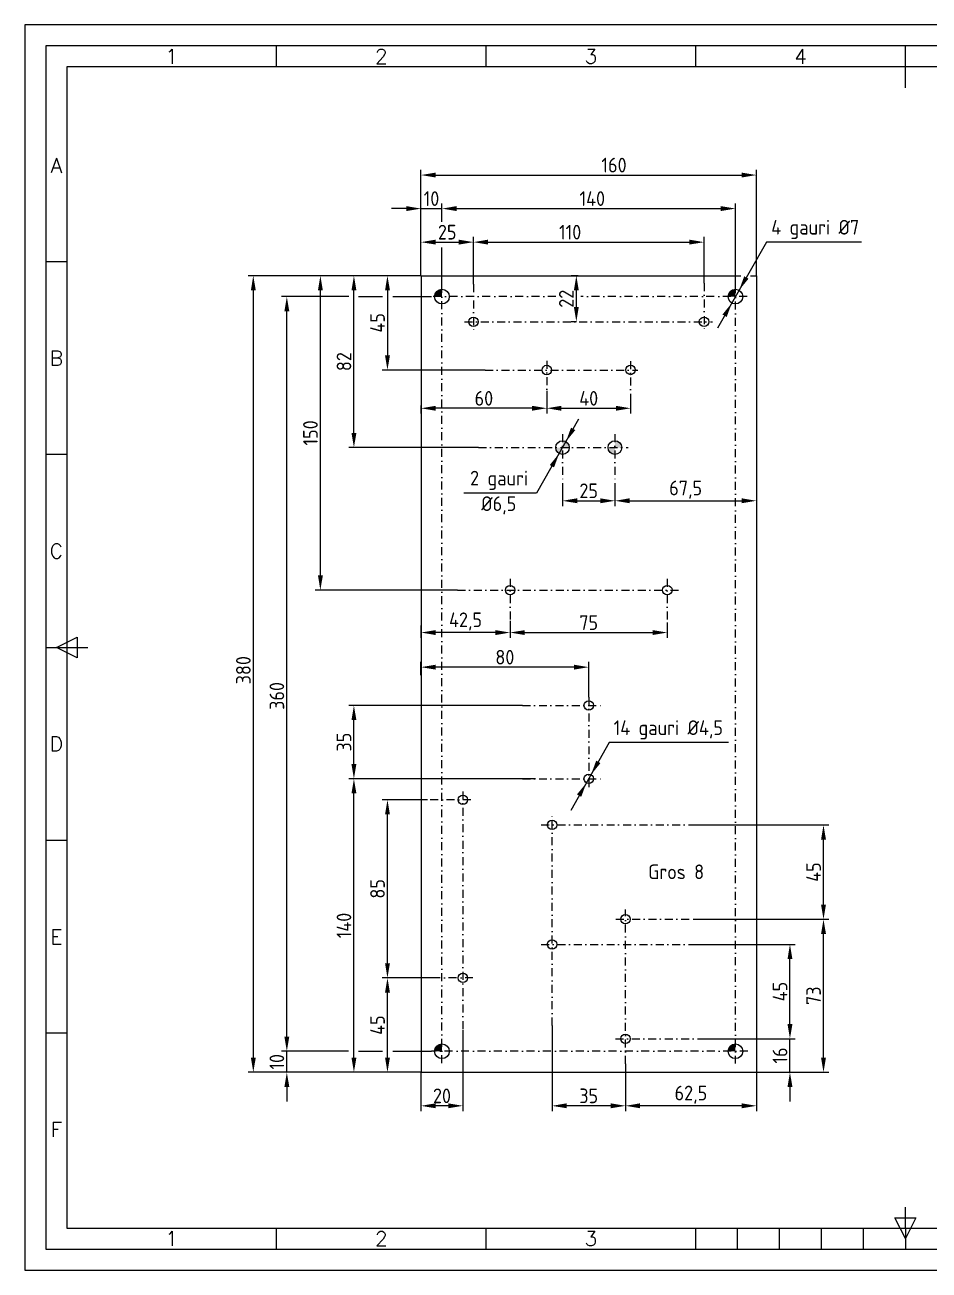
# Model space of a CAD drawing. Header units: millimetres. Extents: x 25 to 865, y 6 to 303.
# Drawn here: x 445.4 to 661.1, y 5.7 to 302.7 of the extents above; entities that cross this region are included whole.
import ezdxf
from ezdxf.enums import TextEntityAlignment as Align

# ---------------------------------------------------------------- set-up
doc = ezdxf.new("R2010")
doc.units = ezdxf.units.MM
doc.linetypes.add('DASHDOT', pattern=[25.4, 12.7, -6.35, 0, -6.35])
doc.linetypes.add('DASHDOT2', pattern=[12.7, 6.35, -3.175, 0, -3.175])
doc.layers.add('COTE', color=1, linetype='DASHDOT2')
doc.styles.add('ISO', font='SIMPLEX.shx')
doc.styles.add('ISOCP', font='SIMPLEX.SHX')
doc.styles.add('ISOCPR', font='isocp.shx')
doc.dimstyles.new('ISO-25', dxfattribs={"dimtxt": 2.5, "dimasz": 2.5, "dimexe": 1.25, "dimexo": 0.625, "dimtad": 1, "dimtxsty": 'Standard', "dimcen": 2.5, "dimadec": 0, "dimazin": 0, "dimtfac": 1, "dimtmove": 0, "dimatfit": 3, "dimfxl": 1, "dimarcsym": 0})

# ---------------------------------------------------------------- blocks, each defined once
blk = doc.blocks.new('a3')
at = {"color": 70}
for p, q in [((-360, 287), (-360, 292)), ((-310, 287), (-310, 292)), ((-260, 287), (-260, 292)), ((-210, 282), (-210, 292)), ((-410, 240.5), (-415, 240.5)), ((-410, 194.5), (-415, 194.5)), ((-415, 148.5), (-405, 148.5)), ((-412.5, 148.5), (-407.5, 151)), ((-407.5, 146), (-412.5, 148.5)), ((-407.5, 151), (-407.5, 146)), ((-410, 102.5), (-415, 102.5)), ((-410, 56.5), (-415, 56.5)), ((-210, 10), (-210, 15)), ((-212.5, 12.5), (-207.5, 12.5)), ((-210, 7.5), (-212.5, 12.5)), ((-207.5, 12.5), (-210, 7.5)), ((-360, 5), (-360, 10)), ((-310, 5), (-310, 10)), ((-260, 5), (-260, 10)), ((-250, 5), (-250, 10)), ((-240, 5), (-240, 10)), ((-230, 5), (-230, 10)), ((-220, 5), (-220, 10)), ((-210, 10), (-210, 5)), ((-260, 5), (-160, 5))]:
    blk.add_line(p, q, dxfattribs=at)
at = {"color": 240}
for points in [[(0, 297), (-420, 297), (-420, 0), (0, 0)], [(-5, 292), (-415, 292), (-415, 5), (-5, 5)]]:
    blk.add_lwpolyline(points, close=True, dxfattribs=at)
at = {"color": 70}
blk.add_lwpolyline([(-10, 287), (-410, 287), (-410, 10), (-10, 10)], close=True, dxfattribs=at)
at = {"color": 50}
for s, style, p in [('1', 'ISOCP', (-385, 289.5)), ('2', 'ISO', (-335, 289.5)), ('3', 'ISO', (-285, 289.5)), ('4', 'ISO', (-235, 289.5)), ('A', 'ISO', (-412.5, 263.5)), ('B', 'ISO', (-412.5, 217.5)), ('C', 'ISO', (-412.5, 171.5)), ('D', 'ISO', (-412.5, 125.5)), ('E', 'ISO', (-412.5, 79.5)), ('F', 'ISO', (-412.5, 33.5)), ('1', 'ISOCP', (-385, 7.5)), ('2', 'ISO', (-335, 7.5)), ('3', 'ISO', (-285, 7.5))]:
    blk.add_text(s, height=3.5, dxfattribs=dict(at, style=style)).set_placement(p, align=Align.MIDDLE)
blk = doc.blocks.new('*D15')
at = {"layer": 'COTE', "color": 1, "linetype": 'Continuous', "transparency": 16777216}
for p, q in [((552.4, 240.88), (552.4, 252.18)), ((555.9, 250.93), (603.9, 250.93)), ((607.4, 241.13), (607.4, 252.18))]:
    blk.add_line(p, q, dxfattribs=at)
for points in [[(555.9, 251.52), (555.9, 250.35), (552.4, 250.93)], [(603.9, 251.52), (603.9, 250.35), (607.4, 250.93)]]:
    blk.add_solid(points, dxfattribs=at)
at = {"layer": 'Defpoints', "color": 0, "linetype": 'Continuous', "transparency": 16777216}
for p in [(607.4, 250.93), (552.4, 240.88), (607.4, 241.13)]:
    blk.add_point(p, dxfattribs=at)
at = {"layer": 'COTE', "color": 1, "linetype": 'Continuous', "transparency": 16777216, "insert": (575.47, 253.31), "char_height": 3.5, "attachment_point": 5, "style": 'ISOCPR'}
blk.add_mtext('110', dxfattribs=at)
blk = doc.blocks.new('*D16')
at = {"layer": 'COTE', "color": 1, "linetype": 'Continuous', "transparency": 16777216}
for p, q in [((539.9, 242.93), (539.9, 252.18)), ((543.4, 250.93), (548.9, 250.93)), ((552.4, 240.88), (552.4, 252.18))]:
    blk.add_line(p, q, dxfattribs=at)
for points in [[(543.4, 251.52), (543.4, 250.35), (539.9, 250.93)], [(548.9, 251.52), (548.9, 250.35), (552.4, 250.93)]]:
    blk.add_solid(points, dxfattribs=at)
at = {"layer": 'Defpoints', "color": 0, "linetype": 'Continuous', "transparency": 16777216}
for p in [(552.4, 250.93), (539.9, 242.93), (552.4, 240.88)]:
    blk.add_point(p, dxfattribs=at)
at = {"layer": 'COTE', "color": 1, "linetype": 'Continuous', "transparency": 16777216, "insert": (546.15, 253.31), "char_height": 3.5, "attachment_point": 5, "style": 'ISOCPR'}
blk.add_mtext('25', dxfattribs=at)
blk = doc.blocks.new('*D17')
at = {"layer": 'COTE', "color": 1, "linetype": 'Continuous', "transparency": 16777216}
for p, q in [((536.4, 258.93), (532.9, 258.93)), ((539.9, 242.93), (539.9, 260.18)), ((539.9, 258.93), (544.9, 258.93)), ((544.9, 256.58), (544.9, 260.18)), ((548.4, 258.93), (551.9, 258.93))]:
    blk.add_line(p, q, dxfattribs=at)
for points in [[(536.4, 259.52), (536.4, 258.35), (539.9, 258.93)], [(548.4, 259.52), (548.4, 258.35), (544.9, 258.93)]]:
    blk.add_solid(points, dxfattribs=at)
at = {"layer": 'Defpoints', "color": 0, "linetype": 'Continuous', "transparency": 16777216}
for p in [(544.9, 258.93), (544.9, 256.58), (539.9, 242.93)]:
    blk.add_point(p, dxfattribs=at)
at = {"layer": 'COTE', "color": 1, "linetype": 'Continuous', "transparency": 16777216, "insert": (542.4, 261.31), "char_height": 3.5, "attachment_point": 5, "style": 'ISOCPR'}
blk.add_mtext('10', dxfattribs=at)
blk = doc.blocks.new('*D18')
at = {"layer": 'COTE', "color": 1, "linetype": 'Continuous', "transparency": 16777216}
for p, q in [((544.9, 255.74), (544.9, 260.18)), ((548.4, 258.93), (611.4, 258.93)), ((614.9, 240.54), (614.9, 260.18))]:
    blk.add_line(p, q, dxfattribs=at)
for points in [[(548.4, 259.52), (548.4, 258.35), (544.9, 258.93)], [(611.4, 259.52), (611.4, 258.35), (614.9, 258.93)]]:
    blk.add_solid(points, dxfattribs=at)
at = {"layer": 'Defpoints', "color": 0, "linetype": 'Continuous', "transparency": 16777216}
for p in [(614.9, 258.93), (544.9, 255.74), (614.9, 240.54)]:
    blk.add_point(p, dxfattribs=at)
at = {"layer": 'COTE', "color": 1, "linetype": 'Continuous', "transparency": 16777216, "insert": (580.76, 261.31), "char_height": 3.5, "attachment_point": 5, "style": 'ISOCPR'}
blk.add_mtext('140', dxfattribs=at)
blk = doc.blocks.new('*D19')
at = {"layer": 'COTE', "color": 1, "linetype": 'Continuous', "transparency": 16777216}
for p, q in [((539.9, 242.93), (539.9, 268.18)), ((619.9, 242.93), (619.9, 268.18)), ((543.4, 266.93), (616.4, 266.93))]:
    blk.add_line(p, q, dxfattribs=at)
for points in [[(543.4, 267.52), (543.4, 266.35), (539.9, 266.93)], [(616.4, 267.52), (616.4, 266.35), (619.9, 266.93)]]:
    blk.add_solid(points, dxfattribs=at)
at = {"layer": 'Defpoints', "color": 0, "linetype": 'Continuous', "transparency": 16777216}
for p in [(619.9, 266.93), (539.9, 242.93), (619.9, 242.93)]:
    blk.add_point(p, dxfattribs=at)
at = {"layer": 'COTE', "color": 1, "linetype": 'Continuous', "transparency": 16777216, "insert": (585.94, 269.31), "char_height": 3.5, "attachment_point": 5, "style": 'ISOCPR'}
blk.add_mtext('160', dxfattribs=at)
blk = doc.blocks.new('*D20')
at = {"layer": 'COTE', "color": 1, "linetype": 'Continuous', "transparency": 16777216}
for p, q in [((567.24, 122.93), (522.65, 122.93)), ((523.9, 56.43), (523.9, 119.43)), ((539.9, 52.93), (522.65, 52.93))]:
    blk.add_line(p, q, dxfattribs=at)
for points in [[(523.32, 119.43), (524.49, 119.43), (523.9, 122.93)], [(523.32, 56.43), (524.49, 56.43), (523.9, 52.93)]]:
    blk.add_solid(points, dxfattribs=at)
at = {"layer": 'Defpoints', "color": 0, "linetype": 'Continuous', "transparency": 16777216}
for p in [(523.9, 122.93), (567.24, 122.93), (539.9, 52.93)]:
    blk.add_point(p, dxfattribs=at)
at = {"layer": 'COTE', "color": 1, "linetype": 'Continuous', "transparency": 16777216, "insert": (521.53, 87.93), "char_height": 3.5, "attachment_point": 5, "rotation": 90, "style": 'ISOCPR'}
blk.add_mtext('140', dxfattribs=at)
blk = doc.blocks.new('*D21')
at = {"layer": 'COTE', "color": 1, "linetype": 'Continuous', "transparency": 16777216}
for p, q in [((539.9, 147.68), (539.9, 150.81)), ((576.4, 149.56), (543.4, 149.56)), ((579.9, 142.4), (579.9, 150.81))]:
    blk.add_line(p, q, dxfattribs=at)
for points in [[(543.4, 150.14), (543.4, 148.97), (539.9, 149.56)], [(576.4, 150.14), (576.4, 148.97), (579.9, 149.56)]]:
    blk.add_solid(points, dxfattribs=at)
at = {"layer": 'Defpoints', "color": 0, "linetype": 'Continuous', "transparency": 16777216}
for p in [(539.9, 149.56), (539.9, 147.68), (579.9, 142.4)]:
    blk.add_point(p, dxfattribs=at)
at = {"layer": 'COTE', "color": 1, "linetype": 'Continuous', "transparency": 16777216, "insert": (559.9, 151.93), "char_height": 3.5, "attachment_point": 5, "style": 'ISOCPR'}
blk.add_mtext('80', dxfattribs=at)
blk = doc.blocks.new('*D22')
at = {"layer": 'COTE', "color": 1, "linetype": 'Continuous', "transparency": 16777216}
for p, q in [((561.15, 160.6), (561.15, 156.56)), ((564.65, 157.81), (595.15, 157.81)), ((598.65, 160.24), (598.65, 156.56))]:
    blk.add_line(p, q, dxfattribs=at)
for points in [[(564.65, 158.39), (564.65, 157.22), (561.15, 157.81)], [(595.15, 158.39), (595.15, 157.22), (598.65, 157.81)]]:
    blk.add_solid(points, dxfattribs=at)
at = {"layer": 'Defpoints', "color": 0, "linetype": 'Continuous', "transparency": 16777216}
for p in [(561.15, 160.6), (598.65, 160.24), (598.65, 157.81)]:
    blk.add_point(p, dxfattribs=at)
at = {"layer": 'COTE', "color": 1, "linetype": 'Continuous', "transparency": 16777216, "insert": (579.9, 160.18), "char_height": 3.5, "attachment_point": 5, "style": 'ISOCPR'}
blk.add_mtext('75', dxfattribs=at)
blk = doc.blocks.new('*D23')
at = {"layer": 'COTE', "color": 1, "linetype": 'Continuous', "transparency": 16777216}
for p, q in [((569.9, 215.43), (569.9, 210.06)), ((539.9, 211.96), (539.9, 210.06)), ((566.4, 211.31), (543.4, 211.31))]:
    blk.add_line(p, q, dxfattribs=at)
for points in [[(543.4, 211.89), (543.4, 210.72), (539.9, 211.31)], [(566.4, 211.89), (566.4, 210.72), (569.9, 211.31)]]:
    blk.add_solid(points, dxfattribs=at)
at = {"layer": 'Defpoints', "color": 0, "linetype": 'Continuous', "transparency": 16777216}
for p in [(569.9, 215.43), (539.9, 211.96), (539.9, 211.31)]:
    blk.add_point(p, dxfattribs=at)
at = {"layer": 'COTE', "color": 1, "linetype": 'Continuous', "transparency": 16777216, "insert": (554.9, 213.68), "char_height": 3.5, "attachment_point": 5, "style": 'ISOCPR'}
blk.add_mtext('60', dxfattribs=at)
blk = doc.blocks.new('*D24')
at = {"layer": 'COTE', "color": 1, "linetype": 'Continuous', "transparency": 16777216}
for p, q in [((539.9, 242.93), (498.65, 242.93)), ((499.9, 239.43), (499.9, 56.43)), ((539.9, 52.93), (498.65, 52.93))]:
    blk.add_line(p, q, dxfattribs=at)
for points in [[(499.32, 239.43), (500.49, 239.43), (499.9, 242.93)], [(499.32, 56.43), (500.49, 56.43), (499.9, 52.93)]]:
    blk.add_solid(points, dxfattribs=at)
at = {"layer": 'Defpoints', "color": 0, "linetype": 'Continuous', "transparency": 16777216}
for p in [(539.9, 242.93), (499.9, 52.93), (539.9, 52.93)]:
    blk.add_point(p, dxfattribs=at)
at = {"layer": 'COTE', "color": 1, "linetype": 'Continuous', "transparency": 16777216, "insert": (497.53, 148.83), "char_height": 3.5, "attachment_point": 5, "rotation": 90, "style": 'ISOCPR'}
blk.add_mtext('380', dxfattribs=at)
blk = doc.blocks.new('*D25')
at = {"layer": 'COTE', "color": 1, "linetype": 'Continuous', "transparency": 16777216}
for p, q in [((522.72, 237.93), (506.65, 237.93)), ((507.9, 61.43), (507.9, 234.43)), ((522.61, 57.93), (506.65, 57.93))]:
    blk.add_line(p, q, dxfattribs=at)
for points in [[(507.32, 234.43), (508.49, 234.43), (507.9, 237.93)], [(507.32, 61.43), (508.49, 61.43), (507.9, 57.93)]]:
    blk.add_solid(points, dxfattribs=at)
at = {"layer": 'Defpoints', "color": 0, "linetype": 'Continuous', "transparency": 16777216}
for p in [(507.9, 237.93), (522.72, 237.93), (522.61, 57.93)]:
    blk.add_point(p, dxfattribs=at)
at = {"layer": 'COTE', "color": 1, "linetype": 'Continuous', "transparency": 16777216, "insert": (505.53, 142.69), "char_height": 3.5, "attachment_point": 5, "rotation": 90, "style": 'ISOCPR'}
blk.add_mtext('360', dxfattribs=at)
blk = doc.blocks.new('*D26')
at = {"layer": 'COTE', "color": 1, "linetype": 'Continuous', "transparency": 16777216}
for p, q in [((541.48, 117.93), (530.65, 117.93)), ((531.9, 78.93), (531.9, 114.43)), ((542.46, 75.43), (530.65, 75.43))]:
    blk.add_line(p, q, dxfattribs=at)
for points in [[(531.32, 114.43), (532.49, 114.43), (531.9, 117.93)], [(531.32, 78.93), (532.49, 78.93), (531.9, 75.43)]]:
    blk.add_solid(points, dxfattribs=at)
at = {"layer": 'Defpoints', "color": 0, "linetype": 'Continuous', "transparency": 16777216}
for p in [(531.9, 117.93), (541.48, 117.93), (542.46, 75.43)]:
    blk.add_point(p, dxfattribs=at)
at = {"layer": 'COTE', "color": 1, "linetype": 'Continuous', "transparency": 16777216, "insert": (529.53, 96.68), "char_height": 3.5, "attachment_point": 5, "rotation": 90, "style": 'ISOCPR'}
blk.add_mtext('85', dxfattribs=at)
blk = doc.blocks.new('*D27')
at = {"layer": 'COTE', "color": 1, "linetype": 'Continuous', "transparency": 16777216}
for p, q in [((507.9, 61.43), (507.9, 64.93)), ((522.11, 57.93), (506.65, 57.93)), ((507.9, 52.93), (507.9, 57.93)), ((539.9, 52.93), (506.65, 52.93)), ((507.9, 49.43), (507.9, 45.93))]:
    blk.add_line(p, q, dxfattribs=at)
for points in [[(507.32, 61.43), (508.49, 61.43), (507.9, 57.93)], [(507.32, 49.43), (508.49, 49.43), (507.9, 52.93)]]:
    blk.add_solid(points, dxfattribs=at)
at = {"layer": 'Defpoints', "color": 0, "linetype": 'Continuous', "transparency": 16777216}
for p in [(507.9, 57.93), (522.11, 57.93), (539.9, 52.93)]:
    blk.add_point(p, dxfattribs=at)
at = {"layer": 'COTE', "color": 1, "linetype": 'Continuous', "transparency": 16777216, "insert": (505.53, 55.43), "char_height": 3.5, "attachment_point": 5, "rotation": 90, "style": 'ISOCPR'}
blk.add_mtext('10', dxfattribs=at)
blk = doc.blocks.new('*D28')
at = {"layer": 'COTE', "color": 1, "linetype": 'Continuous', "transparency": 16777216}
for p, q in [((549.9, 63.05), (549.9, 43.68)), ((539.9, 52.93), (539.9, 43.68)), ((546.4, 44.93), (543.4, 44.93))]:
    blk.add_line(p, q, dxfattribs=at)
for points in [[(543.4, 45.52), (543.4, 44.35), (539.9, 44.93)], [(546.4, 45.52), (546.4, 44.35), (549.9, 44.93)]]:
    blk.add_solid(points, dxfattribs=at)
at = {"layer": 'Defpoints', "color": 0, "linetype": 'Continuous', "transparency": 16777216}
for p in [(549.9, 63.05), (539.9, 52.93), (539.9, 44.93)]:
    blk.add_point(p, dxfattribs=at)
at = {"layer": 'COTE', "color": 1, "linetype": 'Continuous', "transparency": 16777216, "insert": (544.9, 47.31), "char_height": 3.5, "attachment_point": 5, "style": 'ISOCPR'}
blk.add_mtext('20', dxfattribs=at)
blk = doc.blocks.new('*D29')
at = {"layer": 'COTE', "color": 1, "linetype": 'Continuous', "transparency": 16777216}
for p, q in [((542.46, 75.43), (530.65, 75.43)), ((531.9, 56.43), (531.9, 71.93)), ((539.9, 52.93), (530.65, 52.93))]:
    blk.add_line(p, q, dxfattribs=at)
for points in [[(531.32, 71.93), (532.49, 71.93), (531.9, 75.43)], [(531.32, 56.43), (532.49, 56.43), (531.9, 52.93)]]:
    blk.add_solid(points, dxfattribs=at)
at = {"layer": 'Defpoints', "color": 0, "linetype": 'Continuous', "transparency": 16777216}
for p in [(531.9, 75.43), (542.46, 75.43), (539.9, 52.93)]:
    blk.add_point(p, dxfattribs=at)
at = {"layer": 'COTE', "color": 1, "linetype": 'Continuous', "transparency": 16777216, "insert": (529.53, 64.18), "char_height": 3.5, "attachment_point": 5, "rotation": 90, "style": 'ISOCPR'}
blk.add_mtext('45', dxfattribs=at)
blk = doc.blocks.new('*D30')
at = {"layer": 'COTE', "color": 1, "linetype": 'Continuous', "transparency": 16777216}
for p, q in [((564.14, 140.43), (522.65, 140.43)), ((523.9, 126.43), (523.9, 136.93)), ((564.14, 122.93), (522.65, 122.93))]:
    blk.add_line(p, q, dxfattribs=at)
for points in [[(523.32, 136.93), (524.49, 136.93), (523.9, 140.43)], [(523.32, 126.43), (524.49, 126.43), (523.9, 122.93)]]:
    blk.add_solid(points, dxfattribs=at)
at = {"layer": 'Defpoints', "color": 0, "linetype": 'Continuous', "transparency": 16777216}
for p in [(523.9, 140.43), (564.14, 140.43), (564.14, 122.93)]:
    blk.add_point(p, dxfattribs=at)
at = {"layer": 'COTE', "color": 1, "linetype": 'Continuous', "transparency": 16777216, "insert": (521.53, 131.68), "char_height": 3.5, "attachment_point": 5, "rotation": 90, "style": 'ISOCPR'}
blk.add_mtext('35', dxfattribs=at)
blk = doc.blocks.new('*D31')
at = {"layer": 'COTE', "color": 1, "linetype": 'Continuous', "transparency": 16777216}
for p, q in [((561.15, 160.6), (561.15, 156.56)), ((539.9, 159.51), (539.9, 156.56)), ((557.65, 157.81), (543.4, 157.81))]:
    blk.add_line(p, q, dxfattribs=at)
for points in [[(543.4, 158.39), (543.4, 157.22), (539.9, 157.81)], [(557.65, 158.39), (557.65, 157.22), (561.15, 157.81)]]:
    blk.add_solid(points, dxfattribs=at)
at = {"layer": 'Defpoints', "color": 0, "linetype": 'Continuous', "transparency": 16777216}
for p in [(561.15, 160.6), (539.9, 159.51), (539.9, 157.81)]:
    blk.add_point(p, dxfattribs=at)
at = {"layer": 'COTE', "color": 1, "linetype": 'Continuous', "transparency": 16777216, "insert": (550.53, 160.45), "char_height": 3.5, "attachment_point": 5, "style": 'ISOCPR'}
blk.add_mtext('42,5', dxfattribs=at)
blk = doc.blocks.new('*D32')
at = {"layer": 'COTE', "color": 1, "linetype": 'Continuous', "transparency": 16777216}
for p, q in [((539.9, 242.93), (514.65, 242.93)), ((515.9, 171.43), (515.9, 239.43)), ((548.59, 167.93), (514.65, 167.93))]:
    blk.add_line(p, q, dxfattribs=at)
for points in [[(515.32, 239.43), (516.49, 239.43), (515.9, 242.93)], [(515.32, 171.43), (516.49, 171.43), (515.9, 167.93)]]:
    blk.add_solid(points, dxfattribs=at)
at = {"layer": 'Defpoints', "color": 0, "linetype": 'Continuous', "transparency": 16777216}
for p in [(515.9, 242.93), (539.9, 242.93), (548.59, 167.93)]:
    blk.add_point(p, dxfattribs=at)
at = {"layer": 'COTE', "color": 1, "linetype": 'Continuous', "transparency": 16777216, "insert": (513.53, 205.43), "char_height": 3.5, "attachment_point": 5, "rotation": 90, "style": 'ISOCPR'}
blk.add_mtext('150', dxfattribs=at)
blk = doc.blocks.new('*D33')
at = {"layer": 'COTE', "color": 1, "linetype": 'Continuous', "transparency": 16777216}
for p, q in [((539.9, 242.93), (522.65, 242.93)), ((523.9, 205.43), (523.9, 239.43)), ((553.61, 201.93), (522.65, 201.93))]:
    blk.add_line(p, q, dxfattribs=at)
for points in [[(523.32, 239.43), (524.49, 239.43), (523.9, 242.93)], [(523.32, 205.43), (524.49, 205.43), (523.9, 201.93)]]:
    blk.add_solid(points, dxfattribs=at)
at = {"layer": 'Defpoints', "color": 0, "linetype": 'Continuous', "transparency": 16777216}
for p in [(523.9, 242.93), (539.9, 242.93), (553.61, 201.93)]:
    blk.add_point(p, dxfattribs=at)
at = {"layer": 'COTE', "color": 1, "linetype": 'Continuous', "transparency": 16777216, "insert": (521.53, 222.43), "char_height": 3.5, "attachment_point": 5, "rotation": 90, "style": 'ISOCPR'}
blk.add_mtext('82', dxfattribs=at)
blk = doc.blocks.new('*D34')
at = {"layer": 'COTE', "color": 1, "linetype": 'Continuous', "transparency": 16777216}
for p, q in [((539.9, 242.93), (530.65, 242.93)), ((531.9, 239.43), (531.9, 223.93)), ((555.17, 220.43), (530.65, 220.43))]:
    blk.add_line(p, q, dxfattribs=at)
for points in [[(531.32, 239.43), (532.49, 239.43), (531.9, 242.93)], [(531.32, 223.93), (532.49, 223.93), (531.9, 220.43)]]:
    blk.add_solid(points, dxfattribs=at)
at = {"layer": 'Defpoints', "color": 0, "linetype": 'Continuous', "transparency": 16777216}
for p in [(539.9, 242.93), (531.9, 220.43), (555.17, 220.43)]:
    blk.add_point(p, dxfattribs=at)
at = {"layer": 'COTE', "color": 1, "linetype": 'Continuous', "transparency": 16777216, "insert": (529.53, 231.68), "char_height": 3.5, "attachment_point": 5, "rotation": 90, "style": 'ISOCPR'}
blk.add_mtext('45', dxfattribs=at)
blk = doc.blocks.new('*D35')
at = {"layer": 'COTE', "color": 1, "linetype": 'Continuous', "transparency": 16777216}
for p, q in [((604.94, 89.43), (637.15, 89.43)), ((635.9, 56.43), (635.9, 85.93)), ((619.9, 52.93), (637.15, 52.93))]:
    blk.add_line(p, q, dxfattribs=at)
for points in [[(635.32, 85.93), (636.49, 85.93), (635.9, 89.43)], [(635.32, 56.43), (636.49, 56.43), (635.9, 52.93)]]:
    blk.add_solid(points, dxfattribs=at)
at = {"layer": 'Defpoints', "color": 0, "linetype": 'Continuous', "transparency": 16777216}
for p in [(604.94, 89.43), (635.9, 89.43), (619.9, 52.93)]:
    blk.add_point(p, dxfattribs=at)
at = {"layer": 'COTE', "color": 1, "linetype": 'Continuous', "transparency": 16777216, "insert": (633.53, 71.18), "char_height": 3.5, "attachment_point": 5, "rotation": 90, "style": 'ISOCPR'}
blk.add_mtext('73', dxfattribs=at)
blk = doc.blocks.new('*D36')
at = {"layer": 'COTE', "color": 1, "linetype": 'Continuous', "transparency": 16777216}
for p, q in [((604.99, 83.43), (629.15, 83.43)), ((627.9, 64.43), (627.9, 79.93)), ((606.67, 60.93), (629.15, 60.93))]:
    blk.add_line(p, q, dxfattribs=at)
for points in [[(627.32, 79.93), (628.49, 79.93), (627.9, 83.43)], [(627.32, 64.43), (628.49, 64.43), (627.9, 60.93)]]:
    blk.add_solid(points, dxfattribs=at)
at = {"layer": 'Defpoints', "color": 0, "linetype": 'Continuous', "transparency": 16777216}
for p in [(604.99, 83.43), (627.9, 83.43), (606.67, 60.93)]:
    blk.add_point(p, dxfattribs=at)
at = {"layer": 'COTE', "color": 1, "linetype": 'Continuous', "transparency": 16777216, "insert": (625.53, 72.18), "char_height": 3.5, "attachment_point": 5, "rotation": 90, "style": 'ISOCPR'}
blk.add_mtext('45', dxfattribs=at)
blk = doc.blocks.new('*D37')
at = {"layer": 'COTE', "color": 1, "linetype": 'Continuous', "transparency": 16777216}
for p, q in [((588.65, 54.97), (588.65, 43.68)), ((619.9, 52.93), (619.9, 43.68)), ((616.4, 44.93), (592.15, 44.93))]:
    blk.add_line(p, q, dxfattribs=at)
for points in [[(592.15, 45.52), (592.15, 44.35), (588.65, 44.93)], [(616.4, 45.52), (616.4, 44.35), (619.9, 44.93)]]:
    blk.add_solid(points, dxfattribs=at)
at = {"layer": 'Defpoints', "color": 0, "linetype": 'Continuous', "transparency": 16777216}
for p in [(588.65, 54.97), (619.9, 52.93), (588.65, 44.93)]:
    blk.add_point(p, dxfattribs=at)
at = {"layer": 'COTE', "color": 1, "linetype": 'Continuous', "transparency": 16777216, "insert": (604.28, 47.57), "char_height": 3.5, "attachment_point": 5, "style": 'ISOCPR'}
blk.add_mtext('62,5', dxfattribs=at)
blk = doc.blocks.new('*D38')
at = {"layer": 'COTE', "color": 1, "linetype": 'Continuous', "transparency": 16777216}
for p, q in [((627.9, 64.43), (627.9, 67.93)), ((606.67, 60.93), (629.15, 60.93)), ((627.9, 52.93), (627.9, 60.93)), ((619.9, 52.93), (629.15, 52.93)), ((627.9, 49.43), (627.9, 45.93))]:
    blk.add_line(p, q, dxfattribs=at)
for points in [[(627.32, 64.43), (628.49, 64.43), (627.9, 60.93)], [(627.32, 49.43), (628.49, 49.43), (627.9, 52.93)]]:
    blk.add_solid(points, dxfattribs=at)
at = {"layer": 'Defpoints', "color": 0, "linetype": 'Continuous', "transparency": 16777216}
for p in [(606.67, 60.93), (627.9, 60.93), (619.9, 52.93)]:
    blk.add_point(p, dxfattribs=at)
at = {"layer": 'COTE', "color": 1, "linetype": 'Continuous', "transparency": 16777216, "insert": (625.53, 56.93), "char_height": 3.5, "attachment_point": 5, "rotation": 90, "style": 'ISOCPR'}
blk.add_mtext('16', dxfattribs=at)
blk = doc.blocks.new('*D39')
at = {"layer": 'COTE', "color": 1, "linetype": 'Continuous', "transparency": 16777216}
for p, q in [((571.15, 64.09), (571.15, 43.68)), ((588.65, 54.97), (588.65, 43.68)), ((585.15, 44.93), (574.65, 44.93))]:
    blk.add_line(p, q, dxfattribs=at)
for points in [[(574.65, 45.52), (574.65, 44.35), (571.15, 44.93)], [(585.15, 45.52), (585.15, 44.35), (588.65, 44.93)]]:
    blk.add_solid(points, dxfattribs=at)
at = {"layer": 'Defpoints', "color": 0, "linetype": 'Continuous', "transparency": 16777216}
for p in [(571.15, 64.09), (588.65, 54.97), (571.15, 44.93)]:
    blk.add_point(p, dxfattribs=at)
at = {"layer": 'COTE', "color": 1, "linetype": 'Continuous', "transparency": 16777216, "insert": (579.9, 47.31), "char_height": 3.5, "attachment_point": 5, "style": 'ISOCPR'}
blk.add_mtext('35', dxfattribs=at)
blk = doc.blocks.new('*D40')
at = {"layer": 'COTE', "color": 1, "linetype": 'Continuous', "transparency": 16777216}
for p, q in [((604.96, 111.93), (637.15, 111.93)), ((635.9, 92.93), (635.9, 108.43)), ((604.94, 89.43), (637.15, 89.43))]:
    blk.add_line(p, q, dxfattribs=at)
for points in [[(635.32, 108.43), (636.49, 108.43), (635.9, 111.93)], [(635.32, 92.93), (636.49, 92.93), (635.9, 89.43)]]:
    blk.add_solid(points, dxfattribs=at)
at = {"layer": 'Defpoints', "color": 0, "linetype": 'Continuous', "transparency": 16777216}
for p in [(604.96, 111.93), (635.9, 111.93), (604.94, 89.43)]:
    blk.add_point(p, dxfattribs=at)
at = {"layer": 'COTE', "color": 1, "linetype": 'Continuous', "transparency": 16777216, "insert": (633.53, 100.68), "char_height": 3.5, "attachment_point": 5, "rotation": 90, "style": 'ISOCPR'}
blk.add_mtext('45', dxfattribs=at)
blk = doc.blocks.new('*D41')
at = {"layer": 'COTE', "color": 1, "linetype": 'Continuous', "transparency": 16777216}
for p, q in [((586.15, 193.48), (586.15, 187.99)), ((619.9, 192.99), (619.9, 187.99)), ((589.65, 189.24), (616.4, 189.24))]:
    blk.add_line(p, q, dxfattribs=at)
for points in [[(589.65, 189.83), (589.65, 188.66), (586.15, 189.24)], [(616.4, 189.83), (616.4, 188.66), (619.9, 189.24)]]:
    blk.add_solid(points, dxfattribs=at)
at = {"layer": 'Defpoints', "color": 0, "linetype": 'Continuous', "transparency": 16777216}
for p in [(586.15, 193.48), (619.9, 192.99), (619.9, 189.24)]:
    blk.add_point(p, dxfattribs=at)
at = {"layer": 'COTE', "color": 1, "linetype": 'Continuous', "transparency": 16777216, "insert": (603.03, 191.88), "char_height": 3.5, "attachment_point": 5, "style": 'ISOCPR'}
blk.add_mtext('67,5', dxfattribs=at)
blk = doc.blocks.new('*D42')
at = {"layer": 'COTE', "color": 1, "linetype": 'Continuous', "transparency": 16777216}
for p, q in [((573.65, 193.48), (573.65, 187.99)), ((586.15, 193.48), (586.15, 187.99)), ((577.15, 189.24), (582.65, 189.24))]:
    blk.add_line(p, q, dxfattribs=at)
for points in [[(577.15, 189.83), (577.15, 188.66), (573.65, 189.24)], [(582.65, 189.83), (582.65, 188.66), (586.15, 189.24)]]:
    blk.add_solid(points, dxfattribs=at)
at = {"layer": 'Defpoints', "color": 0, "linetype": 'Continuous', "transparency": 16777216}
for p in [(573.65, 193.48), (586.15, 193.48), (586.15, 189.24)]:
    blk.add_point(p, dxfattribs=at)
at = {"layer": 'COTE', "color": 1, "linetype": 'Continuous', "transparency": 16777216, "insert": (579.9, 191.62), "char_height": 3.5, "attachment_point": 5, "style": 'ISOCPR'}
blk.add_mtext('25', dxfattribs=at)
blk = doc.blocks.new('*D43')
at = {"layer": 'COTE', "color": 1, "linetype": 'Continuous', "transparency": 16777216}
for p, q in [((577.36, 242.93), (575.7, 242.93)), ((576.95, 235.43), (576.95, 239.43)), ((576.95, 231.93), (575.7, 231.93))]:
    blk.add_line(p, q, dxfattribs=at)
for points in [[(576.37, 239.43), (577.53, 239.43), (576.95, 242.93)], [(576.37, 235.43), (577.53, 235.43), (576.95, 231.93)]]:
    blk.add_solid(points, dxfattribs=at)
at = {"layer": 'Defpoints', "color": 0, "linetype": 'Continuous', "transparency": 16777216}
for p in [(576.95, 242.93), (577.36, 242.93), (576.95, 231.93)]:
    blk.add_point(p, dxfattribs=at)
at = {"layer": 'COTE', "color": 1, "linetype": 'Continuous', "transparency": 16777216, "insert": (574.57, 237.43), "char_height": 3.5, "attachment_point": 5, "rotation": 90, "style": 'ISOCPR'}
blk.add_mtext('22', dxfattribs=at)
blk = doc.blocks.new('*D44')
at = {"layer": 'COTE', "color": 1, "linetype": 'Continuous', "transparency": 16777216}
for p, q in [((569.9, 213.56), (569.9, 210.06)), ((573.4, 211.31), (586.4, 211.31)), ((589.9, 213.63), (589.9, 210.06))]:
    blk.add_line(p, q, dxfattribs=at)
for points in [[(573.4, 211.89), (573.4, 210.72), (569.9, 211.31)], [(586.4, 211.89), (586.4, 210.72), (589.9, 211.31)]]:
    blk.add_solid(points, dxfattribs=at)
at = {"layer": 'Defpoints', "color": 0, "linetype": 'Continuous', "transparency": 16777216}
for p in [(569.9, 213.56), (589.9, 213.63), (589.9, 211.31)]:
    blk.add_point(p, dxfattribs=at)
at = {"layer": 'COTE', "color": 1, "linetype": 'Continuous', "transparency": 16777216, "insert": (579.9, 213.68), "char_height": 3.5, "attachment_point": 5, "style": 'ISOCPR'}
blk.add_mtext('40', dxfattribs=at)

msp = doc.modelspace()

# ---------------------------------------------------------------- hatches: boundary and pattern name
at = {"layer": 'COTE', "linetype": 'Continuous'}
for points in [[(543.1524, 237.933), (544.9024, 237.933), (544.9024, 239.683, 0.41421356)], [(614.9024, 237.933), (614.9024, 239.683, 0.41421356), (613.1524, 237.933)], [(544.9024, 57.933), (544.9024, 59.683, 0.41421356), (543.1524, 57.933)], [(614.9024, 59.683, 0.41421356), (613.1524, 57.933), (614.9024, 57.933)]]:
    msp.add_hatch(color=2, dxfattribs=at).paths.add_polyline_path(points)
h = msp.add_hatch(color=2, dxfattribs=at)
h.paths.add_polyline_path([(573.6524, 203.558), (573.6524, 201.933), (575.2774, 201.933, 0.41421356)])
h.paths.add_polyline_path([(573.6524, 201.933), (572.0274, 201.933, 0.41421356), (573.6524, 200.308)])
h.paths.add_polyline_path([(587.7774, 201.933, 0.41421356), (586.1524, 203.558), (586.1524, 201.933)])
h.paths.add_polyline_path([(586.1524, 200.308), (586.1524, 201.933), (584.5274, 201.933, 0.41421356)])

# ---------------------------------------------------------------- linework, layer by layer
at = {"color": 1}
for p, q in [((622.3029, 250.933), (610.6002, 230.3757)), ((644.9524, 250.933), (622.3029, 250.933)), ((577.4959, 208.6847), (567.4832, 191.096)), ((567.4832, 191.096), (550.0863, 191.096)), ((584.8192, 131.5701), (575.6002, 115.3757)), ((613.272, 131.5701), (584.8192, 131.5701))]:
    msp.add_line(p, q, dxfattribs=at)
at = {"color": 7}
for p, q in [((539.9024, 242.933), (616.1909, 242.933)), ((539.9024, 242.933), (539.9024, 52.933)), ((618.4661, 242.933), (619.9024, 242.933)), ((619.9024, 242.933), (619.9024, 52.933)), ((539.9024, 52.933), (619.9024, 52.933))]:
    msp.add_line(p, q, dxfattribs=at)
at = {"color": 1, "linetype": 'DASHDOT', "ltscale": 0.15}
for p, q in [((552.4024, 240.8821), (552.4024, 229.7953)), ((607.4024, 241.1286), (607.4024, 229.6459)), ((572.0644, 237.933), (542.4024, 237.933)), ((544.9024, 55.0886), (544.9024, 240.433)), ((617.6802, 237.933), (578.0477, 237.933)), ((614.9024, 54.9861), (614.9024, 240.5401)), ((550.2722, 231.933), (609.4511, 231.933)), ((555.1719, 220.433), (591.62, 220.433)), ((569.9024, 222.6357), (569.9024, 213.556)), ((589.9024, 222.5635), (589.9024, 213.6268)), ((573.6524, 205.1356), (573.6524, 193.4792)), ((586.1524, 205.1356), (586.1524, 193.4792)), ((553.6143, 201.933), (589.3052, 201.933)), ((561.1524, 170.6506), (561.1524, 160.5955)), ((598.6524, 170.6533), (598.6524, 160.2435)), ((548.5868, 167.933), (601.6647, 167.933)), ((564.1362, 140.433), (582.7295, 140.433)), ((579.9024, 142.3999), (579.9024, 120.5476)), ((564.1362, 122.933), (582.8164, 122.933)), ((549.9024, 119.8989), (549.9024, 63.0508)), ((551.7964, 117.933), (541.4801, 117.933)), ((571.1524, 64.0919), (571.1524, 114.8192)), ((568.5458, 111.933), (604.9575, 111.933)), ((586.3412, 89.433), (604.9383, 89.433)), ((588.6524, 54.969), (588.6524, 91.7903)), ((568.5458, 83.433), (604.9914, 83.433)), ((552.3017, 75.433), (542.4588, 75.433)), ((586.2961, 60.933), (606.6695, 60.933)), ((617.8166, 57.933), (542.4024, 57.933))]:
    msp.add_line(p, q, dxfattribs=at)
at = {"color": 7}
for centre in [(544.9024, 237.933), (614.9024, 237.933), (614.9024, 237.933), (544.9024, 57.933), (614.9024, 57.933)]:
    msp.add_circle(centre, 1.75, dxfattribs=at)
at = {"color": 1}
for points in [[(616.9927, 242.7841), (618.0066, 242.2069), (615.7681, 239.4539)], [(611.7981, 233.6591), (612.812, 233.0819), (614.0366, 236.4122)], [(575.6809, 206.6755), (576.6948, 206.0983), (574.4563, 203.3452)], [(570.61, 197.7677), (571.6239, 197.1906), (572.8485, 200.5208)], [(581.6835, 127.241), (582.6974, 126.6638), (580.4589, 123.9107)], [(577.1073, 119.2023), (578.1212, 118.6251), (579.3458, 121.9553)]]:
    msp.add_solid(points, dxfattribs=at)
at = {"layer": 'COTE', "color": 1, "linetype": 'Continuous'}
for p, q in [((544.9024, 240.433), (544.9024, 249.6336)), ((539.9024, 242.933), (514.6524, 242.933)), ((539.9024, 242.933), (522.6524, 242.933)), ((539.9024, 242.933), (530.6524, 242.933)), ((524.9973, 237.933), (530.7089, 237.933)), ((533.1459, 237.933), (542.4024, 237.933)), ((524.9973, 57.933), (530.7089, 57.933)), ((533.1459, 57.933), (542.4024, 57.933))]:
    msp.add_line(p, q, dxfattribs=at)
at = {"layer": 'COTE', "color": 6, "linetype": 'Continuous'}
for centre, radius in [((552.4024, 231.933), 1.125), ((607.4024, 231.933), 1.125), ((569.9019, 220.433), 1.125), ((589.9024, 220.4383), 1.125), ((573.6524, 201.933), 1.625), ((586.1524, 201.933), 1.625), ((561.1524, 167.933), 1.125), ((598.6524, 167.9383), 1.125), ((579.9024, 140.433), 1.125), ((579.9024, 122.933), 1.125), ((549.9024, 117.933), 1.125), ((571.1524, 111.933), 1.125), ((588.6524, 89.433), 1.125), ((571.1524, 83.433), 1.125), ((549.9024, 75.433), 1.125), ((588.6524, 60.933), 1.125)]:
    msp.add_circle(centre, radius, dxfattribs=at)

# ---------------------------------------------------------------- block references
msp.add_blockref('a3', (865.4259, 5.7462))

# ---------------------------------------------------------------- texts
at = {"color": 2, "style": 'ISOCPR'}
msp.add_text('Gros 8', height=3.5, dxfattribs=at).set_placement((594.0857, 98.9954))
at = {"color": 1, "char_height": 3.5, "attachment_point": 5, "style": 'ISOCPR'}
for s, insert in [('4 gauri %%c7', (633.9222, 253.9528)), ('2 gauri', (558.5253, 194.1111)), ('%%c6,5', (558.4435, 188.1406)), ('14 gauri %%c4,5', (598.8877, 134.5898))]:
    msp.add_mtext(s, dxfattribs=dict(at, insert=insert))

# ---------------------------------------------------------------- dimensions: what is measured, and where the dimension line sits
at = {"layer": 'COTE', "color": 1, "linetype": 'Continuous'}
for base, p1, p2, picture, middle in [((619.9024, 266.933), (539.9024, 242.933), (619.9024, 242.933), '*D19', (585.9449, 266.933)), ((614.9024, 258.933), (544.9024, 255.7371), (614.9024, 240.5401), '*D18', (580.7562, 258.933)), ((607.4024, 250.933), (552.4024, 240.8821), (607.4024, 241.1286), '*D15', (575.4696, 250.933))]:
    dim = msp.add_linear_dim(base=base, p1=p1, p2=p2, dimstyle='ISO-25', override={"dimtxt": 3.5, "dimasz": 3.5, "dimexo": 0, "dimlfac": 2, "dimtxsty": 'ISOCPR', "dimcen": 3.5, "dimclrd": 1, "dimclre": 1, "dimclrt": 1, "dimlwd": -1, "dimlwe": -1}, dxfattribs=at)
    dim.commit()
    dim.dimension.update_dxf_attribs({"geometry": picture, "text_midpoint": middle, "dimtype": 160})
for base, p1, p2, picture, middle in [((544.9024, 258.933), (539.9024, 242.933), (544.9024, 256.5772), '*D17', (542.4024, 261.308)), ((552.4024, 250.933), (539.9024, 242.933), (552.4024, 240.8821), '*D16', (546.1524, 253.3084)), ((539.9024, 211.308), (569.9024, 215.4288), (539.9024, 211.9591), '*D23', (554.9024, 213.683)), ((589.9024, 211.308), (569.9024, 213.556), (589.9024, 213.6268), '*D44', (579.9024, 213.683)), ((586.1524, 189.2445), (573.6524, 193.4792), (586.1524, 193.4792), '*D42', (579.9024, 191.6198)), ((619.9024, 189.2445), (586.1524, 193.4792), (619.9024, 192.9897), '*D41', (603.0274, 191.882)), ((539.9024, 157.808), (561.1524, 160.5955), (539.9024, 159.5138), '*D31', (550.5274, 160.4459)), ((598.6524, 157.808), (561.1524, 160.5955), (598.6524, 160.2435), '*D22', (579.9024, 160.183)), ((539.9024, 149.5569), (579.9024, 142.3999), (539.9024, 147.6753), '*D21', (559.9024, 151.9319)), ((539.9024, 44.933), (549.9024, 63.0508), (539.9024, 52.933), '*D28', (544.9024, 47.3084)), ((571.1524, 44.933), (588.6524, 54.969), (571.1524, 64.0919), '*D39', (579.9024, 47.308)), ((588.6524, 44.933), (619.9024, 52.933), (588.6524, 54.969), '*D37', (604.2774, 47.5709))]:
    dim = msp.add_linear_dim(base=base, p1=p1, p2=p2, dimstyle='ISO-25', override={"dimtxt": 3.5, "dimasz": 3.5, "dimexo": 0, "dimlfac": 2, "dimtxsty": 'ISOCPR', "dimcen": 3.5, "dimclrd": 1, "dimclre": 1, "dimclrt": 1, "dimlwd": -1, "dimlwe": -1}, dxfattribs=at)
    dim.commit()
    dim.dimension.update_dxf_attribs({"geometry": picture, "text_midpoint": middle})
for base, p1, p2, picture, middle in [((499.9024, 52.933), (539.9024, 242.933), (539.9024, 52.933), '*D24', (499.9024, 148.834)), ((507.9024, 237.933), (522.6113, 57.933), (522.7181, 237.933), '*D25', (507.9024, 142.6904))]:
    dim = msp.add_linear_dim(base=base, p1=p1, p2=p2, angle=90, dimstyle='ISO-25', override={"dimtxt": 3.5, "dimasz": 3.5, "dimexo": 0, "dimlfac": 2, "dimtxsty": 'ISOCPR', "dimcen": 3.5, "dimclrd": 1, "dimclre": 1, "dimclrt": 1, "dimlwd": -1, "dimlwe": -1}, dxfattribs=at)
    dim.commit()
    dim.dimension.update_dxf_attribs({"geometry": picture, "text_midpoint": middle, "dimtype": 160})
for base, p1, p2, picture, middle in [((515.9024, 242.933), (548.5868, 167.933), (539.9024, 242.933), '*D32', (513.5274, 205.433)), ((523.9024, 242.933), (553.6143, 201.933), (539.9024, 242.933), '*D33', (521.527, 222.433)), ((531.9024, 220.433), (539.9024, 242.933), (555.1719, 220.433), '*D34', (529.5274, 231.683)), ((576.9486, 242.933), (576.9486, 231.933), (577.3643, 242.933), '*D43', (574.5733, 237.433)), ((523.9024, 140.433), (564.1362, 122.933), (564.1362, 140.433), '*D30', (521.5274, 131.683)), ((523.9024, 122.933), (539.9024, 52.933), (567.2423, 122.933), '*D20', (521.5274, 87.933)), ((531.9024, 117.933), (542.4588, 75.433), (541.4801, 117.933), '*D26', (529.5274, 96.683)), ((635.9024, 111.933), (604.9383, 89.433), (604.9575, 111.933), '*D40', (633.5274, 100.683)), ((635.9024, 89.433), (619.9024, 52.933), (604.9383, 89.433), '*D35', (633.5274, 71.183)), ((627.9024, 83.433), (606.6695, 60.933), (604.9914, 83.433), '*D36', (625.5274, 72.183)), ((531.9024, 75.433), (539.9024, 52.933), (542.4588, 75.433), '*D29', (529.5274, 64.183)), ((627.9024, 60.933), (619.9024, 52.933), (606.6695, 60.933), '*D38', (625.5274, 56.933)), ((507.9024, 57.933), (539.9024, 52.933), (522.1101, 57.933), '*D27', (505.5274, 55.433))]:
    dim = msp.add_linear_dim(base=base, p1=p1, p2=p2, angle=90, dimstyle='ISO-25', override={"dimtxt": 3.5, "dimasz": 3.5, "dimexo": 0, "dimlfac": 2, "dimtxsty": 'ISOCPR', "dimcen": 3.5, "dimclrd": 1, "dimclre": 1, "dimclrt": 1, "dimlwd": -1, "dimlwe": -1}, dxfattribs=at)
    dim.commit()
    dim.dimension.update_dxf_attribs({"geometry": picture, "text_midpoint": middle})

doc.saveas('drawing.dxf')
